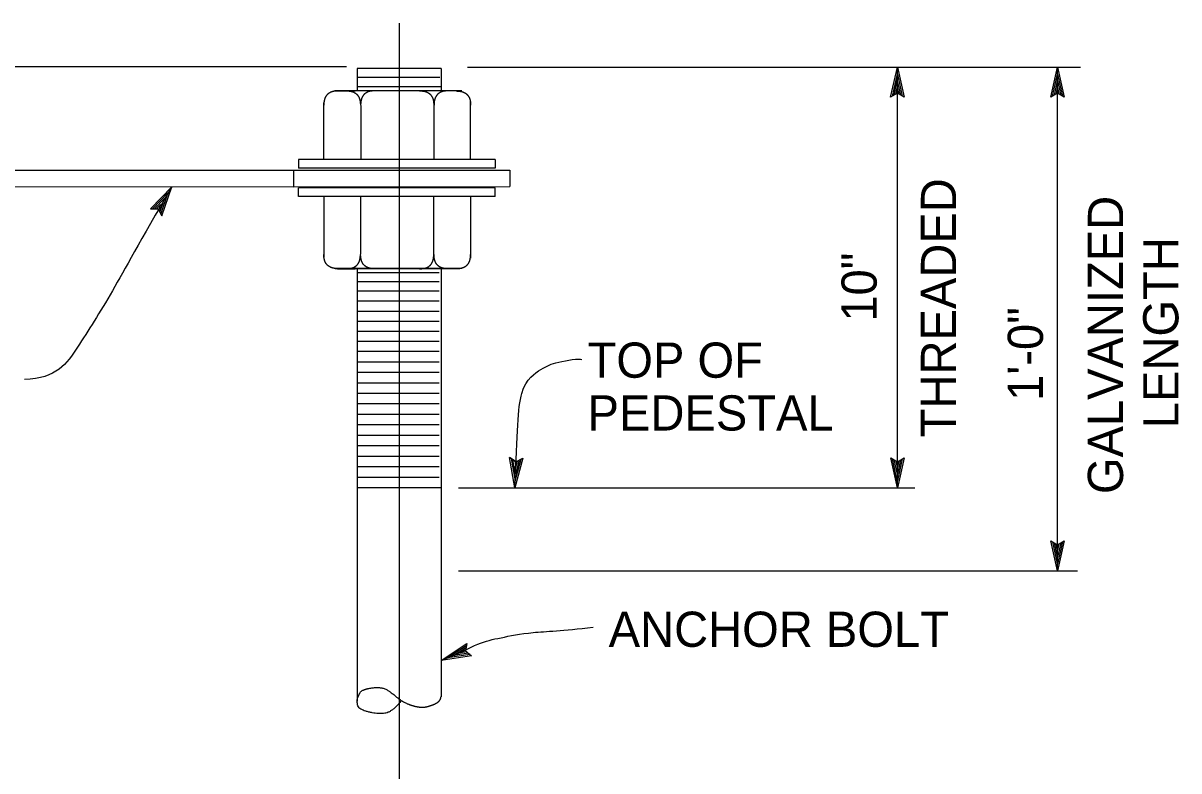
# Model space of a CAD drawing. Extents: x -894 to 866, y -476 to 714.
# Drawn here: x 162.7 to 392.3, y -129.9 to 18.8 of the extents above; entities that cross this region are included whole.
import ezdxf

# ---------------------------------------------------------------- set-up
doc = ezdxf.new("R2010")
doc.units = 0
for name, color, linetype in [('56 Stage 3 Anno', 7, 'Continuous'), ('57 Undefined', 7, 'Continuous'), ('60 Nongeo Data', 7, 'Continuous')]:
    doc.layers.add(name, color=color, linetype=linetype)

msp = doc.modelspace()

# ---------------------------------------------------------------- linework, layer by layer
at = {"layer": '56 Stage 3 Anno'}
for p, q in [((237.36, 18.78), (237.36, -289.69)), ((226.91, 10.11), (20.67, 10.11)), ((250.96, 10.04), (372.74, 10.04)), ((335.03, 4.04), (336.37, 10.04)), ((336.37, -73.64), (336.37, 10.04)), ((336.37, 10.04), (336.37, 10.04)), ((336.37, 10.04), (337.7, 4.04)), ((366.86, 4.04), (368.2, 10.04)), ((368.2, -90.15), (368.2, 10.04)), ((368.2, 10.04), (368.2, 10.04)), ((368.2, 10.04), (369.53, 4.04)), ((335.38, 4.26), (336.37, 8.66)), ((335.74, 4.49), (336.36, 7.28)), ((336.36, 7.28), (336.99, 4.45)), ((336.37, 8.65), (337.34, 4.28)), ((367.21, 4.26), (368.2, 8.66)), ((367.57, 4.49), (368.19, 7.28)), ((368.19, 7.28), (368.82, 4.45)), ((368.2, 8.65), (369.17, 4.28)), ((336.37, 4.84), (335.03, 4.04)), ((336.09, 4.67), (336.36, 5.9)), ((336.36, 5.9), (336.63, 4.69)), ((337.7, 4.04), (336.37, 4.84)), ((368.2, 4.84), (366.86, 4.04)), ((367.92, 4.67), (368.19, 5.9)), ((368.19, 5.9), (368.46, 4.69)), ((369.53, 4.04), (368.2, 4.84)), ((335.03, 4.04), (335.03, 4.04)), ((337.7, 4.04), (337.7, 4.04)), ((366.86, 4.04), (366.86, 4.04)), ((369.53, 4.04), (369.53, 4.04)), ((192.2, -13.74), (187.94, -18.17)), ((190.22, -19.56), (192.2, -13.74)), ((192.2, -13.74), (192.2, -13.74)), ((191.47, -14.92), (188.37, -18.15)), ((190.03, -19.19), (191.48, -14.91)), ((187.94, -18.17), (187.94, -18.17)), ((187.94, -18.17), (189.5, -18.18)), ((190.77, -16.1), (188.76, -18.18)), ((190.05, -17.28), (189.19, -18.17)), ((189.5, -18.18), (190.22, -19.56)), ((189.64, -18.47), (190.05, -17.28)), ((189.85, -18.8), (190.77, -16.1)), ((190.22, -19.56), (190.22, -19.56)), ((259.31, -67.59), (259.31, -67.59)), ((261.97, -67.72), (261.97, -67.72)), ((336.37, -73.64), (335.04, -67.64)), ((335.04, -67.64), (335.04, -67.64)), ((335.04, -67.64), (336.37, -68.44)), ((336.36, -72.25), (335.4, -67.88)), ((336.37, -70.88), (335.74, -68.06)), ((336.37, -69.5), (336.1, -68.29)), ((336.37, -68.44), (337.71, -67.64)), ((337.71, -67.64), (336.37, -73.64)), ((337.35, -67.86), (336.37, -72.26)), ((336.99, -68.09), (336.37, -70.88)), ((336.64, -68.27), (336.37, -69.5)), ((337.71, -67.64), (337.71, -67.64)), ((249.15, -73.64), (339.87, -73.64)), ((260.34, -73.64), (260.34, -73.64)), ((336.37, -73.64), (336.37, -73.64)), ((368.2, -90.15), (366.87, -84.15)), ((366.87, -84.15), (366.87, -84.15)), ((366.87, -84.15), (368.2, -84.95)), ((368.19, -88.76), (367.23, -84.39)), ((368.2, -87.39), (367.57, -84.56)), ((368.2, -86.01), (367.93, -84.8)), ((368.2, -84.95), (369.54, -84.15)), ((369.54, -84.15), (368.2, -90.15)), ((369.18, -84.37), (368.2, -88.77)), ((368.82, -84.6), (368.2, -87.39)), ((368.47, -84.78), (368.2, -86.01)), ((369.54, -84.15), (369.54, -84.15)), ((249.15, -90.15), (372.16, -90.15)), ((368.2, -90.15), (368.2, -90.15)), ((245.69, -107.92), (250.82, -104.54)), ((246.99, -107.42), (250.73, -104.96)), ((248.27, -106.94), (250.69, -105.34)), ((250.82, -104.54), (250.55, -106.06)), ((250.82, -104.54), (250.82, -104.54)), ((251.78, -107.03), (245.69, -107.92)), ((245.69, -107.92), (245.69, -107.92)), ((251.45, -106.78), (246.98, -107.43)), ((251.1, -106.52), (248.27, -106.94)), ((249.57, -106.44), (250.6, -105.76)), ((250.81, -106.26), (249.57, -106.44)), ((250.55, -106.06), (251.78, -107.03)), ((251.78, -107.03), (251.78, -107.03))]:
    msp.add_line(p, q, dxfattribs=at)
msp.add_lwpolyline([(261.97, -67.72), (260.34, -73.64), (259.31, -67.59), (259.65, -67.82), (260.41, -72.25), (261.61, -67.91), (261.24, -68.11), (260.48, -70.89), (259.99, -68.05), (260.34, -68.28), (260.55, -69.51), (260.88, -68.3), (260.59, -68.45), (259.31, -67.59), (260.59, -68.45)], close=True, dxfattribs=at)
for points in [[(192.2, -13.74), (185.7, -24.91), (180.14, -35.24), (173.32, -45.96), (169.32, -51.9), (162.93, -52.06)], [(260.34, -73.64), (260.88, -62.52), (260.89, -53), (266.05, -49.73), (268.23, -48.64), (273.13, -47.83), (273.67, -48.1)], [(245.69, -107.92), (249.55, -106.42), (253.21, -104.33), (257.28, -103.49), (263.45, -102.22), (269.72, -102.06), (275.93, -101.35)]]:
    msp.add_open_spline(points, degree=3, dxfattribs=at)
at = {"layer": '60 Nongeo Data'}
for p, q in [((245.69, 9.78), (229.02, 9.78)), ((229.02, 9.78), (229.02, 5.37)), ((245.69, 9.78), (245.69, 5.37)), ((245.45, 7.95), (229.15, 7.95)), ((249.86, 5.29), (224.56, 5.29)), ((245.31, 5.32), (224.63, 5.32)), ((225.11, 5.32), (228.66, 5.32)), ((245.79, 6.11), (228.98, 6.11)), ((248.86, 5.32), (245.31, 5.32)), ((222.4, -8.36), (222.4, 2.91)), ((229.73, 2.41), (229.73, -8.36)), ((244.24, 2.58), (244.24, -8.36)), ((251.58, -8.36), (251.58, 3.2)), ((256.45, -8.36), (217.35, -8.36)), ((217.35, -8.36), (217.35, -10.07)), ((256.45, -8.36), (256.45, -10.07)), ((154.24, -10.45), (216.35, -10.43)), ((216.35, -10.43), (259.34, -10.43)), ((216.35, -10.43), (216.35, -13.74)), ((256.45, -10.07), (217.35, -10.07)), ((259.34, -10.43), (259.34, -13.73)), ((154.24, -13.75), (216.35, -13.73)), ((216.35, -13.74), (259.34, -13.73)), ((256.45, -13.97), (217.36, -13.97)), ((217.36, -15.68), (217.36, -13.97)), ((256.45, -15.68), (217.36, -15.68)), ((222.4, -15.68), (222.4, -27.66)), ((229.73, -27.15), (229.73, -15.68)), ((244.24, -27.32), (244.24, -15.68)), ((251.58, -15.68), (251.58, -27.95)), ((256.45, -15.68), (256.45, -13.97)), ((249.86, -30.03), (224.56, -30.03)), ((245.31, -30.07), (224.63, -30.07)), ((225.11, -30.07), (228.66, -30.07)), ((229.02, -30.09), (229.02, -116.06)), ((245.32, -30.86), (229.15, -30.86)), ((248.86, -30.07), (245.31, -30.07)), ((245.69, -30.09), (245.69, -115.16)), ((245.32, -32.69), (229.06, -32.69)), ((245.32, -34.53), (229.23, -34.53)), ((245.32, -36.53), (229.23, -36.53)), ((245.32, -38.53), (229.23, -38.53)), ((245.32, -40.53), (229.23, -40.53)), ((245.32, -42.53), (229.23, -42.53)), ((245.32, -44.53), (229.23, -44.53)), ((245.32, -46.53), (229.23, -46.53)), ((245.32, -48.62), (229.23, -48.62)), ((245.32, -50.7), (229.23, -50.7)), ((245.32, -52.79), (229.23, -52.79)), ((245.32, -54.87), (229.23, -54.87)), ((245.32, -56.95), (229.23, -56.95)), ((245.32, -59.04), (229.23, -59.04)), ((245.32, -61.12), (229.23, -61.12)), ((245.32, -63.21), (229.23, -63.21)), ((245.32, -65.29), (229.23, -65.29)), ((245.32, -67.38), (229.23, -67.38)), ((245.32, -69.46), (229.23, -69.46)), ((245.32, -71.54), (229.23, -71.54)), ((245.69, -73.59), (229.02, -73.59))]:
    msp.add_line(p, q, dxfattribs=at)
for points in [[(225.23, 5.29), (225.12, 5.28), (225.01, 5.28), (224.91, 5.28), (224.81, 5.27), (224.71, 5.26), (224.61, 5.25), (224.52, 5.23), (224.42, 5.22), (224.33, 5.2), (224.24, 5.18), (224.15, 5.16), (224.07, 5.14), (223.99, 5.11), (223.91, 5.08), (223.83, 5.05), (223.75, 5.02), (223.68, 4.98), (223.6, 4.95), (223.54, 4.91), (223.47, 4.87), (223.4, 4.83), (223.34, 4.78), (223.28, 4.73), (223.22, 4.68), (223.16, 4.63), (223.1, 4.58), (223.05, 4.52), (223, 4.47), (222.95, 4.41), (222.9, 4.35), (222.86, 4.28), (222.81, 4.22), (222.77, 4.15), (222.74, 4.08), (222.7, 4.01), (222.66, 3.93), (222.63, 3.86), (222.6, 3.78), (222.57, 3.69), (222.55, 3.61), (222.52, 3.53), (222.5, 3.44), (222.48, 3.35), (222.46, 3.26), (222.45, 3.17), (222.43, 3.07), (222.42, 2.98), (222.41, 2.88), (222.41, 2.77), (222.4, 2.67), (222.4, 2.56), (222.4, 2.46)], [(226.84, 5.32), (226.95, 5.32), (227.05, 5.32), (227.16, 5.31), (227.26, 5.31), (227.36, 5.3), (227.46, 5.28), (227.55, 5.27), (227.64, 5.26), (227.74, 5.24), (227.82, 5.22), (227.91, 5.2), (228, 5.17), (228.08, 5.15), (228.16, 5.12), (228.24, 5.09), (228.31, 5.05), (228.39, 5.02), (228.46, 4.98), (228.53, 4.95), (228.6, 4.9), (228.66, 4.86), (228.73, 4.82), (228.79, 4.77), (228.85, 4.72), (228.91, 4.67), (228.96, 4.62), (229.02, 4.56), (229.07, 4.5), (229.12, 4.44), (229.16, 4.38), (229.21, 4.32), (229.25, 4.25), (229.29, 4.18), (229.33, 4.11), (229.37, 4.04), (229.4, 3.97), (229.43, 3.89), (229.47, 3.81), (229.49, 3.73), (229.52, 3.65), (229.54, 3.56), (229.57, 3.48), (229.58, 3.39), (229.6, 3.3), (229.62, 3.2), (229.63, 3.11), (229.64, 3.01), (229.65, 2.91), (229.66, 2.81), (229.67, 2.71), (229.67, 2.6), (229.67, 2.49)], [(232.55, 5.32), (232.44, 5.32), (232.34, 5.32), (232.23, 5.31), (232.13, 5.31), (232.03, 5.3), (231.93, 5.28), (231.84, 5.27), (231.75, 5.26), (231.65, 5.24), (231.57, 5.22), (231.48, 5.2), (231.39, 5.17), (231.31, 5.15), (231.23, 5.12), (231.15, 5.09), (231.08, 5.05), (231, 5.02), (230.93, 4.98), (230.86, 4.95), (230.79, 4.9), (230.73, 4.86), (230.66, 4.82), (230.6, 4.77), (230.54, 4.72), (230.48, 4.67), (230.43, 4.62), (230.37, 4.56), (230.32, 4.5), (230.27, 4.44), (230.23, 4.38), (230.18, 4.32), (230.14, 4.25), (230.1, 4.18), (230.06, 4.11), (230.02, 4.04), (229.99, 3.97), (229.96, 3.89), (229.92, 3.81), (229.9, 3.73), (229.87, 3.65), (229.85, 3.56), (229.82, 3.48), (229.81, 3.39), (229.79, 3.3), (229.77, 3.2), (229.76, 3.11), (229.75, 3.01), (229.74, 2.91), (229.73, 2.81), (229.72, 2.71), (229.72, 2.6), (229.72, 2.49)], [(241.42, 5.32), (241.53, 5.32), (241.64, 5.32), (241.74, 5.31), (241.84, 5.31), (241.94, 5.3), (242.04, 5.28), (242.13, 5.27), (242.23, 5.26), (242.32, 5.24), (242.4, 5.22), (242.49, 5.2), (242.58, 5.17), (242.66, 5.15), (242.74, 5.12), (242.82, 5.09), (242.89, 5.05), (242.97, 5.02), (243.04, 4.98), (243.11, 4.95), (243.18, 4.9), (243.24, 4.86), (243.31, 4.82), (243.37, 4.77), (243.43, 4.72), (243.49, 4.67), (243.54, 4.62), (243.6, 4.56), (243.65, 4.5), (243.7, 4.44), (243.75, 4.38), (243.79, 4.32), (243.83, 4.25), (243.87, 4.18), (243.91, 4.11), (243.95, 4.04), (243.98, 3.97), (244.02, 3.89), (244.05, 3.81), (244.07, 3.73), (244.1, 3.65), (244.12, 3.56), (244.15, 3.48), (244.17, 3.39), (244.18, 3.3), (244.2, 3.2), (244.21, 3.11), (244.22, 3.01), (244.23, 2.91), (244.24, 2.81), (244.25, 2.71), (244.25, 2.6), (244.25, 2.49)], [(247.13, 5.32), (247.02, 5.32), (246.92, 5.32), (246.82, 5.31), (246.71, 5.31), (246.61, 5.3), (246.51, 5.28), (246.42, 5.27), (246.33, 5.26), (246.24, 5.24), (246.15, 5.22), (246.06, 5.2), (245.97, 5.17), (245.89, 5.15), (245.81, 5.12), (245.73, 5.09), (245.66, 5.05), (245.58, 5.02), (245.51, 4.98), (245.44, 4.95), (245.37, 4.9), (245.31, 4.86), (245.24, 4.82), (245.18, 4.77), (245.12, 4.72), (245.06, 4.67), (245.01, 4.62), (244.96, 4.56), (244.9, 4.5), (244.86, 4.44), (244.81, 4.38), (244.76, 4.32), (244.72, 4.25), (244.68, 4.18), (244.64, 4.11), (244.6, 4.04), (244.57, 3.97), (244.54, 3.89), (244.51, 3.81), (244.48, 3.73), (244.45, 3.65), (244.43, 3.56), (244.41, 3.48), (244.39, 3.39), (244.37, 3.3), (244.35, 3.2), (244.34, 3.11), (244.33, 3.01), (244.32, 2.91), (244.31, 2.81), (244.31, 2.71), (244.3, 2.6), (244.3, 2.49)], [(248.75, 5.29), (248.85, 5.28), (248.96, 5.28), (249.06, 5.28), (249.16, 5.27), (249.26, 5.26), (249.36, 5.25), (249.46, 5.23), (249.55, 5.22), (249.64, 5.2), (249.73, 5.18), (249.82, 5.16), (249.9, 5.14), (249.98, 5.11), (250.06, 5.08), (250.14, 5.05), (250.22, 5.02), (250.29, 4.98), (250.37, 4.95), (250.44, 4.91), (250.5, 4.87), (250.57, 4.83), (250.63, 4.78), (250.7, 4.73), (250.75, 4.68), (250.81, 4.63), (250.87, 4.58), (250.92, 4.52), (250.97, 4.47), (251.02, 4.41), (251.07, 4.35), (251.12, 4.28), (251.16, 4.22), (251.2, 4.15), (251.24, 4.08), (251.27, 4.01), (251.31, 3.93), (251.34, 3.86), (251.37, 3.78), (251.4, 3.69), (251.43, 3.61), (251.45, 3.53), (251.47, 3.44), (251.49, 3.35), (251.51, 3.26), (251.52, 3.17), (251.54, 3.07), (251.55, 2.98), (251.56, 2.88), (251.57, 2.77), (251.57, 2.67), (251.57, 2.56), (251.58, 2.46)], [(225.23, -30.03), (225.12, -30.03), (225.01, -30.03), (224.91, -30.02), (224.81, -30.01), (224.71, -30), (224.61, -29.99), (224.52, -29.98), (224.42, -29.96), (224.33, -29.95), (224.24, -29.93), (224.15, -29.9), (224.07, -29.88), (223.99, -29.85), (223.91, -29.83), (223.83, -29.8), (223.75, -29.76), (223.68, -29.73), (223.6, -29.69), (223.54, -29.65), (223.47, -29.61), (223.4, -29.57), (223.34, -29.52), (223.28, -29.48), (223.22, -29.43), (223.16, -29.38), (223.1, -29.32), (223.05, -29.27), (223, -29.21), (222.95, -29.15), (222.9, -29.09), (222.86, -29.02), (222.81, -28.96), (222.77, -28.89), (222.74, -28.82), (222.7, -28.75), (222.66, -28.67), (222.63, -28.6), (222.6, -28.52), (222.57, -28.44), (222.55, -28.36), (222.52, -28.27), (222.5, -28.18), (222.48, -28.1), (222.46, -28.01), (222.45, -27.91), (222.43, -27.82), (222.42, -27.72), (222.41, -27.62), (222.41, -27.52), (222.4, -27.42), (222.4, -27.31), (222.4, -27.2)], [(226.84, -30.07), (226.95, -30.06), (227.05, -30.06), (227.16, -30.06), (227.26, -30.05), (227.36, -30.04), (227.46, -30.03), (227.55, -30.01), (227.64, -30), (227.74, -29.98), (227.82, -29.96), (227.91, -29.94), (228, -29.92), (228.08, -29.89), (228.16, -29.86), (228.24, -29.83), (228.31, -29.8), (228.39, -29.76), (228.46, -29.73), (228.53, -29.69), (228.6, -29.65), (228.66, -29.61), (228.73, -29.56), (228.79, -29.51), (228.85, -29.46), (228.91, -29.41), (228.96, -29.36), (229.02, -29.3), (229.07, -29.25), (229.12, -29.19), (229.16, -29.12), (229.21, -29.06), (229.25, -29), (229.29, -28.93), (229.33, -28.86), (229.37, -28.78), (229.4, -28.71), (229.43, -28.63), (229.47, -28.56), (229.49, -28.47), (229.52, -28.39), (229.54, -28.31), (229.57, -28.22), (229.58, -28.13), (229.6, -28.04), (229.62, -27.95), (229.63, -27.85), (229.64, -27.76), (229.65, -27.66), (229.66, -27.55), (229.67, -27.45), (229.67, -27.34), (229.67, -27.24)], [(232.55, -30.07), (232.44, -30.06), (232.34, -30.06), (232.23, -30.06), (232.13, -30.05), (232.03, -30.04), (231.93, -30.03), (231.84, -30.01), (231.75, -30), (231.65, -29.98), (231.57, -29.96), (231.48, -29.94), (231.39, -29.92), (231.31, -29.89), (231.23, -29.86), (231.15, -29.83), (231.08, -29.8), (231, -29.76), (230.93, -29.73), (230.86, -29.69), (230.79, -29.65), (230.73, -29.61), (230.66, -29.56), (230.6, -29.51), (230.54, -29.46), (230.48, -29.41), (230.43, -29.36), (230.37, -29.3), (230.32, -29.25), (230.27, -29.19), (230.23, -29.12), (230.18, -29.06), (230.14, -29), (230.1, -28.93), (230.06, -28.86), (230.02, -28.78), (229.99, -28.71), (229.96, -28.63), (229.92, -28.56), (229.9, -28.47), (229.87, -28.39), (229.85, -28.31), (229.82, -28.22), (229.81, -28.13), (229.79, -28.04), (229.77, -27.95), (229.76, -27.85), (229.75, -27.76), (229.74, -27.66), (229.73, -27.55), (229.72, -27.45), (229.72, -27.34), (229.72, -27.24)], [(241.42, -30.07), (241.53, -30.06), (241.64, -30.06), (241.74, -30.06), (241.84, -30.05), (241.94, -30.04), (242.04, -30.03), (242.13, -30.01), (242.23, -30), (242.32, -29.98), (242.4, -29.96), (242.49, -29.94), (242.58, -29.92), (242.66, -29.89), (242.74, -29.86), (242.82, -29.83), (242.89, -29.8), (242.97, -29.76), (243.04, -29.73), (243.11, -29.69), (243.18, -29.65), (243.24, -29.61), (243.31, -29.56), (243.37, -29.51), (243.43, -29.46), (243.49, -29.41), (243.54, -29.36), (243.6, -29.3), (243.65, -29.25), (243.7, -29.19), (243.75, -29.12), (243.79, -29.06), (243.83, -29), (243.87, -28.93), (243.91, -28.86), (243.95, -28.78), (243.98, -28.71), (244.02, -28.63), (244.05, -28.56), (244.07, -28.47), (244.1, -28.39), (244.12, -28.31), (244.15, -28.22), (244.17, -28.13), (244.18, -28.04), (244.2, -27.95), (244.21, -27.85), (244.22, -27.76), (244.23, -27.66), (244.24, -27.55), (244.25, -27.45), (244.25, -27.34), (244.25, -27.24)], [(247.13, -30.07), (247.02, -30.06), (246.92, -30.06), (246.82, -30.06), (246.71, -30.05), (246.61, -30.04), (246.51, -30.03), (246.42, -30.01), (246.33, -30), (246.24, -29.98), (246.15, -29.96), (246.06, -29.94), (245.97, -29.92), (245.89, -29.89), (245.81, -29.86), (245.73, -29.83), (245.66, -29.8), (245.58, -29.76), (245.51, -29.73), (245.44, -29.69), (245.37, -29.65), (245.31, -29.61), (245.24, -29.56), (245.18, -29.51), (245.12, -29.46), (245.06, -29.41), (245.01, -29.36), (244.96, -29.3), (244.9, -29.25), (244.86, -29.19), (244.81, -29.12), (244.76, -29.06), (244.72, -29), (244.68, -28.93), (244.64, -28.86), (244.6, -28.78), (244.57, -28.71), (244.54, -28.63), (244.51, -28.56), (244.48, -28.47), (244.45, -28.39), (244.43, -28.31), (244.41, -28.22), (244.39, -28.13), (244.37, -28.04), (244.35, -27.95), (244.34, -27.85), (244.33, -27.76), (244.32, -27.66), (244.31, -27.55), (244.31, -27.45), (244.3, -27.34), (244.3, -27.24)], [(248.75, -30.03), (248.85, -30.03), (248.96, -30.03), (249.06, -30.02), (249.16, -30.01), (249.26, -30), (249.36, -29.99), (249.46, -29.98), (249.55, -29.96), (249.64, -29.95), (249.73, -29.93), (249.82, -29.9), (249.9, -29.88), (249.98, -29.85), (250.06, -29.83), (250.14, -29.8), (250.22, -29.76), (250.29, -29.73), (250.37, -29.69), (250.44, -29.65), (250.5, -29.61), (250.57, -29.57), (250.63, -29.52), (250.7, -29.48), (250.75, -29.43), (250.81, -29.38), (250.87, -29.32), (250.92, -29.27), (250.97, -29.21), (251.02, -29.15), (251.07, -29.09), (251.12, -29.02), (251.16, -28.96), (251.2, -28.89), (251.24, -28.82), (251.27, -28.75), (251.31, -28.67), (251.34, -28.6), (251.37, -28.52), (251.4, -28.44), (251.43, -28.36), (251.45, -28.27), (251.47, -28.18), (251.49, -28.1), (251.51, -28.01), (251.52, -27.91), (251.54, -27.82), (251.55, -27.72), (251.56, -27.62), (251.57, -27.52), (251.57, -27.42), (251.57, -27.31), (251.58, -27.2)]]:
    msp.add_spline(points, degree=3, dxfattribs=at)
msp.add_open_spline([(237.79, -115.95), (236.07, -118.14), (233.29, -118.68), (229.21, -117.68), (228.98, -115.82), (229.21, -115.16), (229.91, -113.7), (233.9, -113.11), (236.13, -114.55), (236.94, -115.31), (238.62, -116.46), (240.9, -117.21), (242.37, -117.23), (243.03, -117.13), (244.73, -116.54), (245.63, -115.75), (245.69, -115.16)], degree=2, dxfattribs=at)

# ---------------------------------------------------------------- texts
at = {"layer": '57 Undefined'}
for s, p in [('THREADED', (348.03, -63.56)), ('GALVANIZED', (381.21, -74.86)), ('LENGTH', (392.21, -61.76)), ('10"', (332.26, -40.58)), ('1\'-0"', (365.3, -56.33))]:
    msp.add_text(s, height=7, rotation=90, dxfattribs=at).set_placement(p)
for s, p in [('TOP OF', (274.81, -51.73)), ('PEDESTAL', (274.81, -62.23)), ('ANCHOR BOLT', (279, -105.24))]:
    msp.add_text(s, height=7, dxfattribs=at).set_placement(p)

doc.saveas('drawing.dxf')
